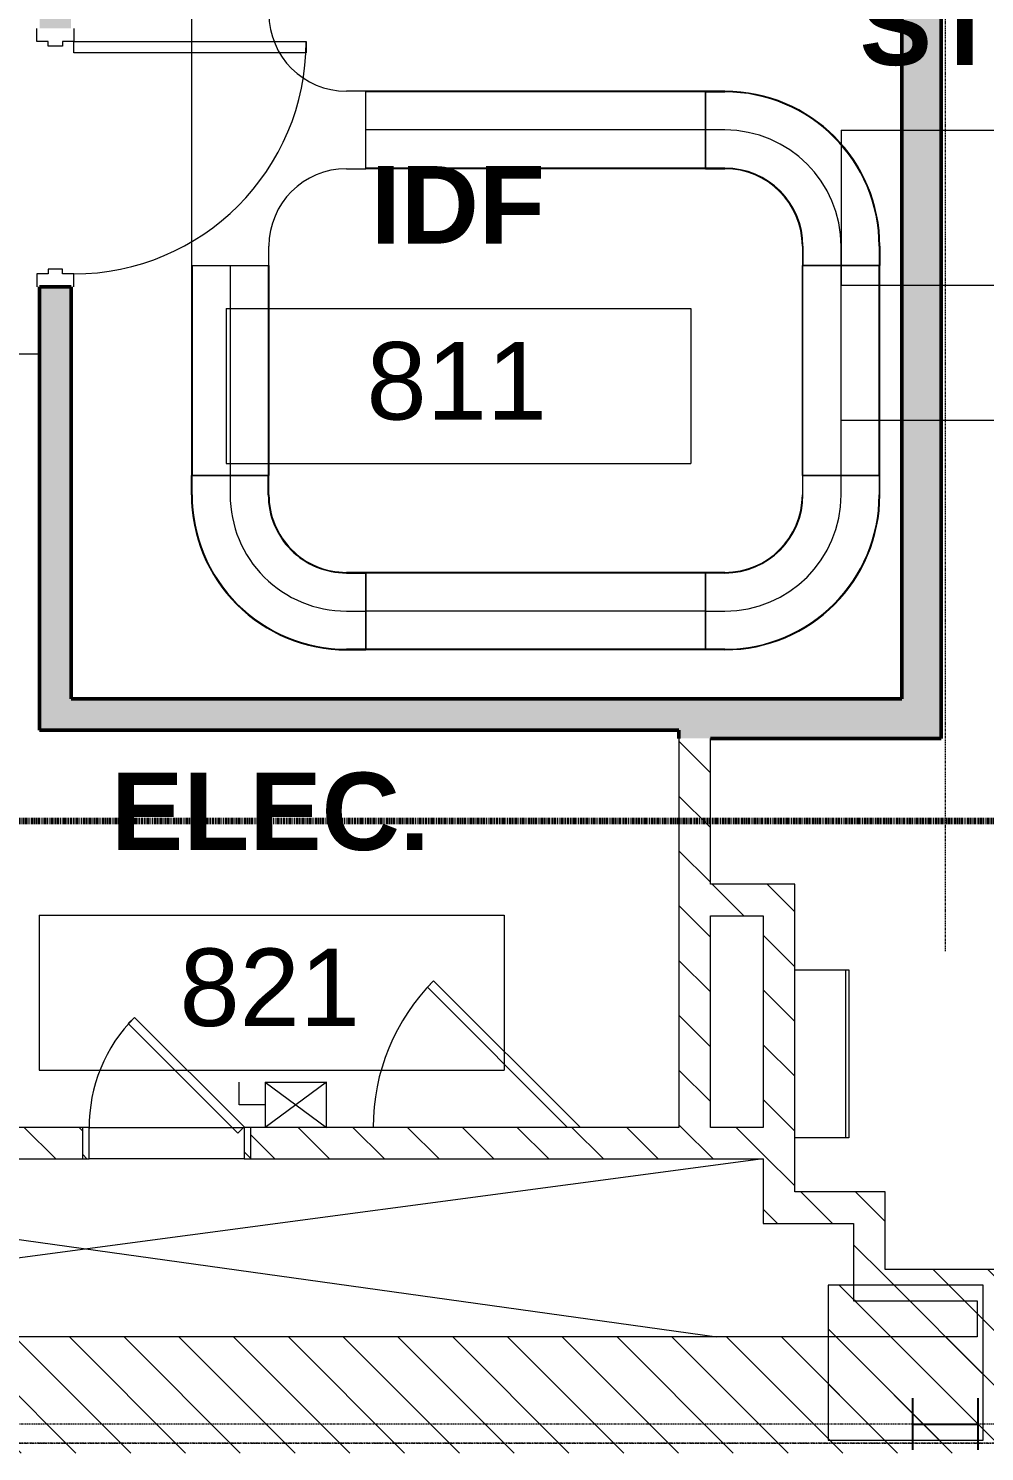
# Model space of a CAD drawing. Header units: inches. Extents: x -956 to 1409, y -1111 to 895.
# Drawn here: x -232.4 to -84.3, y -555.4 to -335 of the extents above; entities that cross this region are included whole.
import ezdxf

# ---------------------------------------------------------------- set-up
doc = ezdxf.new("R2010")
doc.units = ezdxf.units.IN
doc.header["$MEASUREMENT"] = 0
for name, pattern in [('Double Dash 3_8_', [1, 0.375, -0.125, 0.125, -0.125, 0.125, -0.125]), ('Double Dash 3_8__2_', [1, 0.375, -0.125, 0.125, -0.125, 0.125, -0.125]), ('Grid Line 1_4_', [0.4375, 0.25, -0.0625, 0.0625, -0.0625])]:
    doc.linetypes.add(name, pattern=pattern)
for name, color, linetype, lineweight in [('A-AREA-IDEN', 2, 'Continuous', 9), ('A-DETL', 90, 'Continuous', 13), ('A-DETL-THIN', 151, 'Continuous', 13), ('A-DOOR', 31, 'Continuous', 13), ('A-DOOR-FRAM', 31, 'Continuous', 20), ('A-FLOR', 192, 'Continuous', 13), ('A-WALL', 113, 'Continuous', 13), ('A-WALL-PATT', 111, 'Continuous', 13), ('C-PROP-LINE', 91, 'Double Dash 3_8_', 20), ('E-CABL-TRAY', 211, 'Continuous', 9), ('E-CABL-TRAY-CNTR', 211, 'Continuous', 9), ('E-CABL-TRAY-IDEN', 211, 'Continuous', 9), ('E-ELEC-EQPM', 71, 'Continuous', 13), ('I-WALL', 2, 'Continuous', 13), ('Q-SPCQ', 91, 'Continuous', 13), ('S-COLS', 52, 'Continuous', 13), ('S-COLS-SYMB', 171, 'Continuous', 20), ('S-GRID', 1, 'Continuous', 9)]:
    doc.layers.add(name, color=color, linetype=linetype, lineweight=lineweight)
doc.styles.add('Arial_3', font='arial.ttf', dxfattribs={"height": 12})
doc.styles.add('Arial_B', font='arialbd.ttf', dxfattribs={"height": 12})
pattern_1 = [(135, (0, 0), (-4.24264, -4.24264), [])]

# ---------------------------------------------------------------- blocks, each defined once
blk = doc.blocks.new('Attic Access - 32_ x 56_-1343218-8TH FLOOR TELECOM UNDERFLOOR ROUTING PLAN')
at = {"layer": 'A-DOOR', "color": 133, "lineweight": 20}
for p, q in [((-7.63, 25.13), (-8.6, 24.16)), ((15, 2.5), (-7.63, 25.13)), ((-8.6, 24.16), (13.12, 2.44)), ((14.94, 2.44), (15, 2.5))]:
    blk.add_line(p, q, dxfattribs=at)
at = {"layer": 'A-DOOR', "color": 53, "lineweight": 9}
blk.add_arc((15, 2.5), 32, 135, 180.111, dxfattribs=at)
blk = doc.blocks.new('Combination Starter - Disconnect Switches - 208V Size 1-1139287-8TH FLOOR TELECOM UNDERFLOOR ROUTING PLAN')
at = {"layer": 'E-ELEC-EQPM', "color": 53, "lineweight": 9}
for p, q in [((-272.98, -501.68), (-272.98, -498.18)), ((-259.48, -498.18), (-268.98, -505.18)), ((-268.98, -498.18), (-259.48, -505.18)), ((-268.98, -498.18), (-259.48, -498.18)), ((-268.98, -498.18), (-268.98, -505.18)), ((-259.48, -505.18), (-259.48, -498.18)), ((-268.98, -501.68), (-272.98, -501.68))]:
    blk.add_line(p, q, dxfattribs=at)
blk = doc.blocks.new('Attic Access - 24_ x 80_-1343311-8TH FLOOR TELECOM UNDERFLOOR ROUTING PLAN')
at = {"layer": 'A-DOOR'}
h = blk.add_hatch(dxfattribs=at)
h.set_pattern_fill('FP_31', color=253, style=0, pattern_type=2)
h.set_pattern_definition([(135, (209.976, 507.619), (-4.24264, -4.24264), [])])
h.paths.add_polyline_path([(12, -2.44), (12, 2.44), (11, 2.44), (11, -2.44)], flags=0)
h.paths.add_polyline_path([(-14, -2.44), (-13, -2.44), (-13, 2.44), (-14, 2.44)], flags=0)
at = {"layer": 'A-DOOR', "color": 133, "lineweight": 20}
for p, q in [((-5.97, 19.47), (-6.94, 18.5)), ((-6.94, 18.5), (10.03, 1.53)), ((11, 2.5), (-5.97, 19.47)), ((-13, 2.44), (-14, 2.44)), ((-13, -2.44), (-13, 2.44)), ((10.03, 1.53), (11, 2.5)), ((12, 2.44), (11, 2.44)), ((11, 2.44), (11, -2.44)), ((-14, -2.44), (-13, -2.44)), ((11, -2.44), (12, -2.44))]:
    blk.add_line(p, q, dxfattribs=at)
at = {"layer": 'A-DOOR', "color": 53, "lineweight": 9}
blk.add_arc((11, 2.5), 24, 135, 180.5, dxfattribs=at)
blk = doc.blocks.new('Fire Hose Cabinet - Existing Hose-3487096-8TH FLOOR TELECOM UNDERFLOOR ROUTING PLAN')
at = {"layer": 'Q-SPCQ', "color": 53, "lineweight": 9}
for p, q in [((-17.32, 2.44), (-17.32, 10.81)), ((-17.32, 10.81), (8.68, 10.81)), ((-17.32, 10.31), (8.68, 10.31)), ((8.68, 10.81), (8.68, 2.44)), ((8.68, 2.44), (-17.32, 2.44))]:
    blk.add_line(p, q, dxfattribs=at)
blk = doc.blocks.new('Single-HM Frame - Closet 36_-3997284-8TH FLOOR TELECOM UNDERFLOOR ROUTING PLAN')
at = {"layer": 'A-DOOR', "color": 253}
for p, q in [((-18, 2.87), (-17.99, 38.87)), ((-17.99, 38.87), (-16.24, 38.87)), ((-16.24, 38.87), (-16.25, 2.87)), ((-16.25, 2.87), (-18, 2.87))]:
    blk.add_line(p, q, dxfattribs=at)
blk.add_arc((-18, 2.87), 36, 360, 89.99, dxfattribs=at)
at = {"layer": 'A-DOOR-FRAM', "color": 133}
for p, q in [((-20, 2.87), (-18, 2.87)), ((-18, 2.87), (-18, 1.12)), ((18, 2.87), (18, 1.12)), ((20, 2.87), (18, 2.87)), ((-18, 1.12), (-17.25, 1.12)), ((-17.25, 1.12), (-17.25, -1.12)), ((17.25, 1.12), (17.25, -1.12)), ((18, 1.12), (17.25, 1.12)), ((-18, -1.12), (-18, -2.87)), ((-17.25, -1.12), (-18, -1.12)), ((17.25, -1.12), (18, -1.12)), ((18, -1.12), (18, -2.87)), ((-18, -2.87), (-20, -2.87)), ((18, -2.87), (20, -2.87))]:
    blk.add_line(p, q, dxfattribs=at)
blk = doc.blocks.new('Family - ___-850868-8TH FLOOR TELECOM UNDERFLOOR ROUTING PLAN')
at = {"layer": 'C-PROP-LINE', "color": 133, "linetype": 'Double Dash 3_8__2_'}
blk.add_line((-889.89, -554.08), (389.27, -554.08), dxfattribs=at)
blk = doc.blocks.new('Family - ___-851313-8TH FLOOR TELECOM UNDERFLOOR ROUTING PLAN')
at = {"layer": 'C-PROP-LINE', "color": 133, "linetype": 'Double Dash 3_8__2_'}
blk.add_line((389.27, -554.08), (-889.89, -554.08), dxfattribs=at)
blk = doc.blocks.new('18433_1 - AEO NY - CENTRAL_rvt-1-8TH FLOOR TELECOM UNDERFLOOR ROUTING PLAN')
at = {"layer": 'A-WALL-PATT'}
for points in [[(-90.98, -444.95), (-90.98, -327.15), (-97.1, -327.15), (-97.1, -444.95)], [(-131.6, -443.7), (-131.6, -438.82), (-230.66, -438.82), (-230.66, -443.7), (-174.97, -443.7)], [(-126.73, -444.95), (-97.1, -444.95), (-97.1, -438.82), (-131.6, -438.82), (-131.6, -444.95), (-130.77, -444.95)]]:
    blk.add_hatch(color=253, dxfattribs=at).paths.add_polyline_path(points, flags=0)
h = blk.add_hatch(color=253, dxfattribs=at)
h.paths.add_polyline_path([(-230.66, -438.82), (-225.79, -438.82), (-225.79, -375.02), (-230.66, -375.02)], flags=0)
h.paths.add_polyline_path([(-225.79, -335.02), (-225.79, -332.02), (-230.66, -332.02), (-230.66, -335.02)], flags=0)
at = {"layer": 'A-WALL-PATT', "lineweight": 9}
h = blk.add_hatch(dxfattribs=at)
h.set_pattern_fill('FP_1', color=53, style=0, pattern_type=2)
h.set_pattern_definition(pattern_1)
h.paths.add_polyline_path([(-131.6, -505.18), (-126.73, -505.18), (-126.73, -444.95), (-131.6, -444.95), (-131.6, -449.84)], flags=0)
h = blk.add_hatch(dxfattribs=at)
h.set_pattern_fill('FP_1', color=53, style=0, pattern_type=2)
h.set_pattern_definition(pattern_1)
h.paths.add_polyline_path([(-118.54, -472.4), (-113.66, -472.4), (-113.66, -467.52), (-126.73, -467.52), (-126.73, -472.4)], flags=0)
h = blk.add_hatch(dxfattribs=at)
h.set_pattern_fill('FP_1', color=53, style=0, pattern_type=2)
h.set_pattern_definition(pattern_1)
h.paths.add_polyline_path([(-113.66, -520.06), (-113.66, -472.4), (-118.54, -472.4), (-118.54, -520.06)], flags=0)
h = blk.add_hatch(dxfattribs=at)
h.set_pattern_fill('FP_1', color=53, style=0, pattern_type=2)
h.set_pattern_definition(pattern_1)
h.paths.add_polyline_path([(-118.54, -510.06), (-118.54, -505.18), (-197.98, -505.18), (-197.98, -510.06)], flags=0)
h.paths.add_polyline_path([(-307.56, -510.06), (-223.98, -510.06), (-223.98, -505.18), (-307.66, -505.18), (-307.66, -510.06)], flags=0)
h = blk.add_hatch(dxfattribs=at)
h.set_pattern_fill('FP_1', color=53, style=0, pattern_type=2)
h.set_pattern_definition(pattern_1)
h.paths.add_polyline_path([(-104.54, -520.06), (-104.54, -515.18), (-113.66, -515.18), (-113.66, -520.06)], flags=0)
h = blk.add_hatch(dxfattribs=at)
h.set_pattern_fill('FP_1', color=53, style=0, pattern_type=2)
h.set_pattern_definition(pattern_1)
h.paths.add_polyline_path([(-104.54, -532.06), (-99.66, -532.06), (-99.66, -515.18), (-104.54, -515.18), (-104.54, -520.06)], flags=0)
h = blk.add_hatch(dxfattribs=at)
h.set_pattern_fill('FP_1', color=53, style=0, pattern_type=2)
h.set_pattern_definition(pattern_1)
h.paths.add_polyline_path([(-85.41, -532.06), (-85.41, -527.18), (-99.66, -527.18), (-99.66, -532.06)], flags=0)
h = blk.add_hatch(dxfattribs=at)
h.set_pattern_fill('FP_1', color=53, style=0, pattern_type=2)
h.set_pattern_definition(pattern_1)
h.paths.add_polyline_path([(-80.54, -537.62), (-80.54, -527.18), (-85.41, -527.18), (-85.41, -537.62)], flags=0)
h = blk.add_hatch(dxfattribs=at)
h.set_pattern_fill('FP_1', color=53, style=0, pattern_type=2)
h.set_pattern_definition(pattern_1)
h.paths.add_polyline_path([(99.52, -555.62), (99.52, -537.62), (-361.03, -537.62), (-361.03, -555.62), (46.01, -555.62)], flags=0)
h.paths.add_polyline_path([(-514.73, -555.62), (-513.41, -555.62), (-513.41, -537.62), (-853.35, -537.62), (-853.35, -555.62), (-520.1, -555.62)], flags=0)
at = {"layer": 'S-COLS', "lineweight": 9}
h = blk.add_hatch(dxfattribs=at)
h.set_pattern_fill('FP_1', color=53, style=0, pattern_type=2)
h.set_pattern_definition(pattern_1)
h.paths.add_polyline_path([(-84.48, -553.62), (-84.48, -529.62), (-108.48, -529.62), (-108.48, -553.62)], flags=0)
at = {"layer": 'A-DETL-THIN', "color": 53, "lineweight": 9}
for p, q in [((-118.54, -510.06), (-325.48, -537.62)), ((-307.54, -512.3), (-125.72, -537.62))]:
    blk.add_line(p, q, dxfattribs=at)
at = {"layer": 'A-FLOR', "color": 253}
blk.add_line((-278.41, -385.38), (-230.66, -385.38), dxfattribs=at)
at = {"layer": 'A-WALL', "color": 133, "lineweight": 20}
blk.add_line((-85.41, -537.62), (-347.79, -537.62), dxfattribs=at)
at = {"layer": 'I-WALL', "color": 213, "lineweight": 50}
for p, q in [((-97.1, -327.15), (-97.1, -438.82)), ((-90.98, -444.95), (-90.98, -327.15)), ((-230.66, -375.02), (-230.66, -438.82)), ((-225.79, -375.02), (-230.66, -375.02)), ((-225.79, -438.82), (-225.79, -375.02)), ((-230.66, -438.82), (-230.66, -443.7)), ((-131.6, -438.82), (-225.79, -438.82)), ((-97.1, -438.82), (-131.6, -438.82)), ((-230.66, -443.7), (-131.6, -443.7)), ((-131.6, -443.7), (-131.6, -444.95)), ((-126.73, -444.95), (-97.1, -444.95)), ((-97.1, -444.95), (-90.98, -444.95))]:
    blk.add_line(p, q, dxfattribs=at)
at = {"layer": 'I-WALL', "color": 133, "lineweight": 20}
for p, q in [((-131.6, -444.95), (-131.6, -505.18)), ((-126.73, -467.52), (-126.73, -444.95)), ((-113.66, -467.52), (-126.73, -467.52)), ((-113.66, -472.4), (-113.66, -467.52)), ((-126.73, -472.4), (-118.54, -472.4)), ((-126.73, -505.18), (-126.73, -472.4)), ((-118.54, -472.4), (-118.54, -505.18)), ((-113.66, -515.18), (-113.66, -472.4)), ((-223.98, -505.18), (-302.66, -505.18)), ((-223.98, -510.06), (-223.98, -505.18)), ((-131.6, -505.18), (-197.98, -505.18)), ((-197.98, -505.18), (-197.98, -510.06)), ((-118.54, -505.18), (-126.73, -505.18)), ((-307.66, -510.06), (-223.98, -510.06)), ((-197.98, -510.06), (-118.54, -510.06)), ((-118.54, -510.06), (-118.54, -520.06)), ((-104.54, -515.18), (-113.66, -515.18)), ((-99.66, -515.18), (-104.54, -515.18)), ((-99.66, -527.18), (-99.66, -515.18)), ((-118.54, -520.06), (-113.66, -520.06)), ((-113.66, -520.06), (-104.54, -520.06)), ((-104.54, -520.06), (-104.54, -532.06)), ((-85.41, -527.18), (-99.66, -527.18)), ((-80.54, -527.18), (-85.41, -527.18)), ((-104.54, -532.06), (-99.66, -532.06)), ((-99.66, -532.06), (-85.41, -532.06)), ((-85.41, -532.06), (-85.41, -537.62))]:
    blk.add_line(p, q, dxfattribs=at)
at = {"layer": 'I-WALL', "color": 53, "lineweight": 9}
for p, q in [((-222.98, -505.18), (-198.98, -505.18)), ((-198.98, -510.06), (-222.98, -510.06))]:
    blk.add_line(p, q, dxfattribs=at)
at = {"layer": 'S-COLS', "color": 133, "lineweight": 20}
for p, q in [((-84.48, -529.62), (-108.48, -529.62)), ((-108.48, -529.62), (-108.48, -553.62)), ((-84.48, -553.62), (-84.48, -529.62)), ((-108.48, -553.62), (-84.48, -553.62))]:
    blk.add_line(p, q, dxfattribs=at)
at = {"layer": 'S-GRID', "linetype": 'Grid Line 1_4_'}
for p, q in [((-90.32, -477.87), (-90.32, 870.85)), ((444.9, -551.12), (-904.42, -551.12))]:
    blk.add_line(p, q, dxfattribs=at)
at = {"color": 133, "linetype": 'Double Dash 3_8__2_', "lineweight": 20}
for name in ['Family - ___-850868-8TH FLOOR TELECOM UNDERFLOOR ROUTING PLAN', 'Family - ___-851313-8TH FLOOR TELECOM UNDERFLOOR ROUTING PLAN']:
    blk.add_blockref(name, (0, 0), dxfattribs=at)
at = {"color": 53, "lineweight": 9}
for name, p, rotation in [('Single-HM Frame - Closet 36_-3997284-8TH FLOOR TELECOM UNDERFLOOR ROUTING PLAN', (-228.23, -355.02), 269.9999999999999), ('Fire Hose Cabinet - Existing Hose-3487096-8TH FLOOR TELECOM UNDERFLOOR ROUTING PLAN', (-116.1, -498.11), 270)]:
    blk.add_blockref(name, p, dxfattribs=dict(at, rotation=rotation))
for name, p in [('Attic Access - 32_ x 56_-1343218-8TH FLOOR TELECOM UNDERFLOOR ROUTING PLAN', (-161.98, -507.62)), ('Attic Access - 24_ x 80_-1343311-8TH FLOOR TELECOM UNDERFLOOR ROUTING PLAN', (-209.98, -507.62)), ('Combination Starter - Disconnect Switches - 208V Size 1-1139287-8TH FLOOR TELECOM UNDERFLOOR ROUTING PLAN', (73.25, 0))]:
    blk.add_blockref(name, p, dxfattribs=at)
blk = doc.blocks.new('W-Wide Flange-Column - W10X45-819166-8TH FLOOR TELECOM UNDERFLOOR ROUTING PLAN')
at = {"layer": 'S-COLS-SYMB', "color": 63, "lineweight": 25}
for p, q in [((-4.01, 5.05), (4.01, 5.05)), ((0, 5.05), (0, -5.05)), ((-4.01, -5.05), (4.01, -5.05))]:
    blk.add_line(p, q, dxfattribs=at)
blk = doc.blocks.new('5649_structural model_2019_rvt-1-8TH FLOOR TELECOM UNDERFLOOR ROUTING PLAN')
at = {"color": 123, "lineweight": 13, "rotation": 89.9999999999999}
blk.add_blockref('W-Wide Flange-Column - W10X45-819166-8TH FLOOR TELECOM UNDERFLOOR ROUTING PLAN', (-90.32, -551.12), dxfattribs=at)
blk = doc.blocks.new('Channel Horizontal Bend - Standard-643938-8TH FLOOR TELECOM UNDERFLOOR ROUTING PLAN')
at = {"layer": 'E-CABL-TRAY'}
for p, q in [((-6, 21), (-5.9, 21)), ((-6, 21), (-6, 18)), ((-5.9, 21), (5.9, 21)), ((-5.9, 18), (-5.9, 21)), ((0, 18), (0, 21)), ((5.9, 21), (6, 21)), ((5.9, 21), (5.9, 18)), ((6, 18), (6, 21)), ((-21, 5.9), (-21, 6)), ((-18, 6), (-21, 6)), ((-21, -5.9), (-21, 5.9)), ((-18, 5.9), (-21, 5.9)), ((-21, 0), (-18, 0)), ((-21, -6), (-21, -5.9)), ((-18, -5.9), (-21, -5.9)), ((-18, -6), (-21, -6))]:
    blk.add_line(p, q, dxfattribs=at)
for radius, end in [(24, 360), (12.1, 360), (23.9, 0), (12, 0), (18, 360)]:
    blk.add_arc((-18, 18), radius, 270, end, dxfattribs=at)
blk = doc.blocks.new('Channel Horizontal Tee - 12_ Radius-V133-8TH FLOOR TELECOM UNDERFLOOR ROUTING PLAN')
at = {"layer": 'E-CABL-TRAY'}
for p, q in [((18.72, 6), (-21, 6)), ((-21, 6), (-21, -6)), ((-21, -6), (-18, -6)), ((18, -6), (18.72, -6)), ((-6, -18), (-6, -21)), ((6, -21), (6, -18)), ((-6, -21), (6, -21))]:
    blk.add_line(p, q, dxfattribs=at)
for centre, start, end in [((-18, -18), 0, 90), ((18, -18), 90, 180)]:
    blk.add_arc(centre, 12, start, end, dxfattribs=at)
blk = doc.blocks.new('Room Tag - Room Tag-84095-8TH FLOOR TELECOM UNDERFLOOR ROUTING PLAN')
at = {"layer": 'A-AREA-IDEN'}
for p, q in [((-0.375, -0.0625), (-0.375, -0.3125)), ((-0.375, -0.0625), (0.375, -0.0625)), ((0.375, -0.0625), (0.375, -0.3125)), ((-0.375, -0.3125), (0.375, -0.3125))]:
    blk.add_line(p, q, dxfattribs=at)

msp = doc.modelspace()

# ---------------------------------------------------------------- block references
at = {"lineweight": 5}
msp.add_blockref('18433_1 - AEO NY - CENTRAL_rvt-1-8TH FLOOR TELECOM UNDERFLOOR ROUTING PLAN', (0, 0), dxfattribs=at)

# ---------------------------------------------------------------- next in the draw order: linework, layer by layer
at = {"layer": 'A-DETL', "linetype": 'Double Dash 3_8_', "lineweight": 140}
msp.add_line((-262.98, -457.7), (-72.98, -457.7), dxfattribs=at)
at = {"layer": 'E-CABL-TRAY'}
for p, q in [((-180.13, -344.84), (-180.13, -344.74)), ((-127.49, -344.74), (-180.13, -344.74)), ((-127.49, -344.84), (-180.13, -344.84)), ((-127.49, -344.74), (-127.49, -356.74)), ((-180.13, -356.74), (-180.13, -356.64)), ((-127.49, -356.64), (-180.13, -356.64)), ((-127.49, -356.74), (-180.13, -356.74)), ((-207.13, -371.74), (-207.03, -371.74)), ((-207.13, -371.74), (-207.13, -404.24)), ((-207.03, -371.74), (-207.03, -404.24)), ((-195.23, -371.74), (-195.13, -371.74)), ((-195.23, -371.74), (-195.23, -404.24)), ((-195.13, -371.74), (-195.13, -404.24)), ((-112.49, -371.74), (-100.49, -371.74)), ((-112.49, -404.24), (-112.49, -371.74)), ((-112.39, -404.24), (-112.39, -371.74)), ((-100.59, -404.24), (-100.59, -371.74)), ((-100.49, -404.24), (-100.49, -371.74)), ((-195.13, -404.24), (-207.13, -404.24)), ((-100.49, -404.24), (-112.49, -404.24)), ((-180.13, -431.24), (-180.13, -419.24)), ((-127.49, -419.24), (-180.13, -419.24)), ((-127.49, -419.34), (-180.13, -419.34)), ((-127.49, -419.24), (-127.49, -431.24)), ((-127.49, -431.14), (-180.13, -431.14)), ((-127.49, -431.24), (-180.13, -431.24))]:
    msp.add_line(p, q, dxfattribs=at)
at = {"layer": 'E-CABL-TRAY-CNTR'}
for p, q in [((-127.49, -350.74), (-180.13, -350.74)), ((-201.13, -371.74), (-201.13, -404.24)), ((-106.49, -404.24), (-106.49, -371.74)), ((-127.49, -425.24), (-180.13, -425.24))]:
    msp.add_line(p, q, dxfattribs=at)
at = {"layer": 'E-CABL-TRAY-IDEN'}
msp.add_line((-106.49, -395.66), (-65.02, -395.66), dxfattribs=at)

# ---------------------------------------------------------------- next in the draw order: block references
at = {"lineweight": 5}
msp.add_blockref('5649_structural model_2019_rvt-1-8TH FLOOR TELECOM UNDERFLOOR ROUTING PLAN', (0, 0), dxfattribs=at)
at = {"layer": 'A-AREA-IDEN', "xscale": 95.99999999999994, "yscale": 95.99999999999994, "zscale": 95.99999999999994}
for p in [(-70.5, -344.77), (-165.74, -372.4), (-194.7, -466.31)]:
    msp.add_blockref('Room Tag - Room Tag-84095-8TH FLOOR TELECOM UNDERFLOOR ROUTING PLAN', p, dxfattribs=at)
at = {"layer": 'E-CABL-TRAY'}
for name, p, rotation in [('Channel Horizontal Tee - 12_ Radius-V133-8TH FLOOR TELECOM UNDERFLOOR ROUTING PLAN', (-201.13, -350.74), 90), ('Channel Horizontal Bend - Standard-643938-8TH FLOOR TELECOM UNDERFLOOR ROUTING PLAN', (-106.49, -350.74), 90), ('Channel Horizontal Bend - Standard-643938-8TH FLOOR TELECOM UNDERFLOOR ROUTING PLAN', (-201.13, -425.24), 270)]:
    msp.add_blockref(name, p, dxfattribs=dict(at, rotation=rotation))
msp.add_blockref('Channel Horizontal Bend - Standard-643938-8TH FLOOR TELECOM UNDERFLOOR ROUTING PLAN', (-106.49, -425.24), dxfattribs=at)

# ---------------------------------------------------------------- next in the draw order: texts
at = {"layer": 'A-AREA-IDEN', "char_height": 12, "attachment_point": 1}
for s, insert, width, style in [('STAIR C', (-103.61, -328.69), 79.992, 'Arial_B'), ('IDF', (-179.36, -356.33), 32.724, 'Arial_B'), ('811', (-180.02, -383.58), 33.633, 'Arial_3'), ('ELEC.', (-219.56, -450.24), 59.994, 'Arial_B'), ('821', (-208.98, -477.49), 33.633, 'Arial_3')]:
    msp.add_mtext(s, dxfattribs=dict(at, insert=insert, width=width, style=style))

doc.saveas('drawing.dxf')
